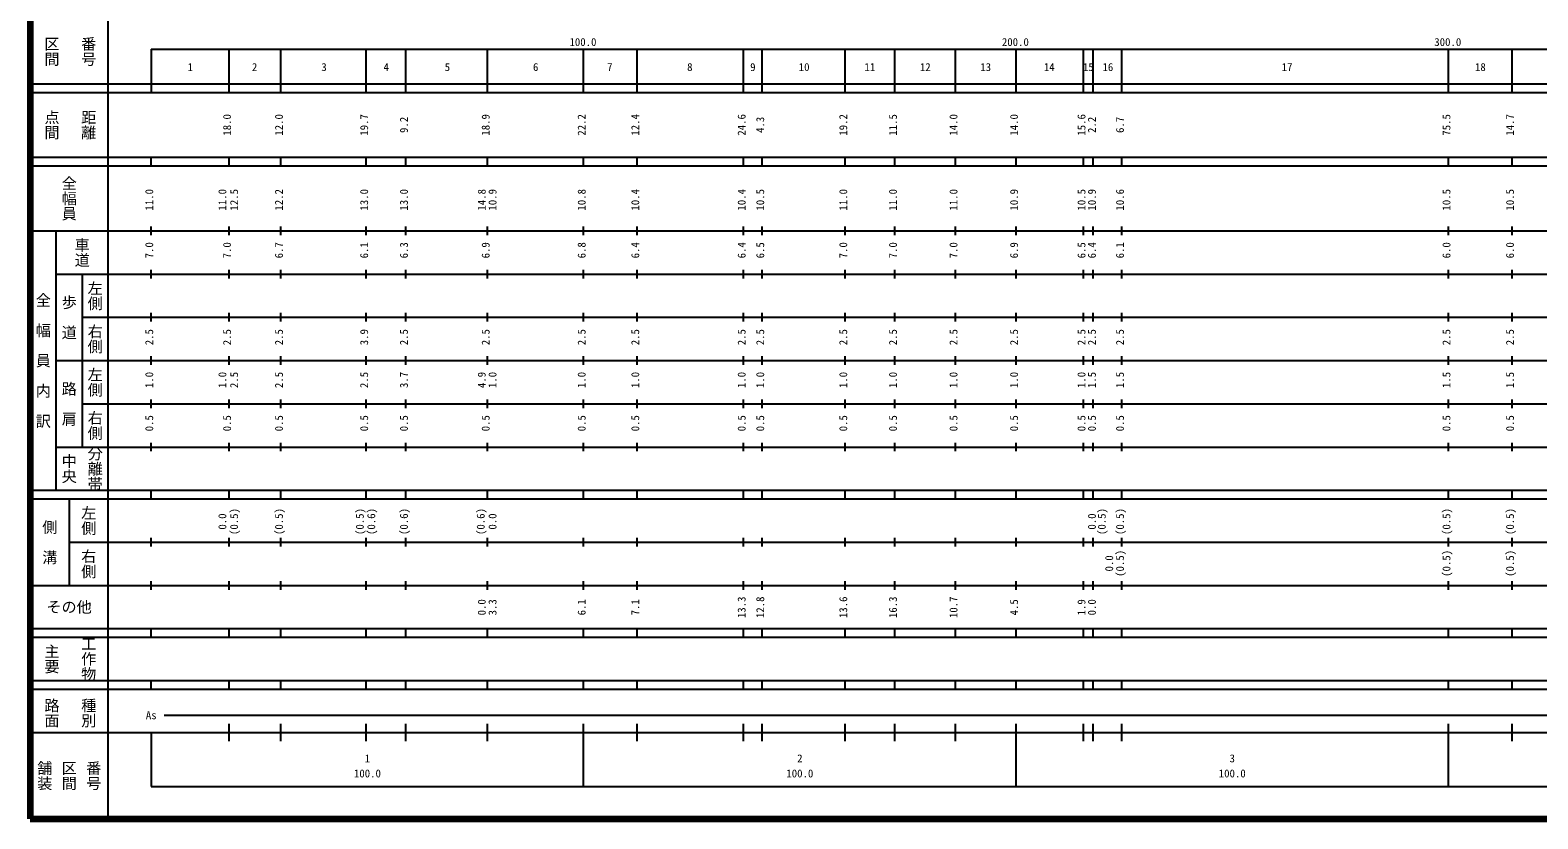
# Model space of a CAD drawing. Units: millimetres, scale not verified. Extents: x 40000 to 680000, y 20000 to 380000.
# Drawn here: x 40000 to 388674, y 20000 to 202409 of the extents above; entities that cross this region are included whole.
import ezdxf
from ezdxf.enums import TextEntityAlignment as Align

# ---------------------------------------------------------------- set-up
doc = ezdxf.new("R2010")
doc.units = ezdxf.units.MM
doc.header["$LTSCALE"] = 1000
doc.layers.add('M-TTL', color=2, linetype='Continuous', lineweight=140)
doc.layers.add('M-TTL-BAND', color=7, linetype='Continuous', lineweight=25)
doc.styles.add('@ＭＳ ゴシック', font='')
doc.styles.add('ＭＳ ゴシック', font='')
doc.styles.get('@ＭＳ ゴシック').set_extended_font_data('@MS Gothic')
doc.styles.get('ＭＳ ゴシック').set_extended_font_data('MS Gothic')

msp = doc.modelspace()

# ---------------------------------------------------------------- linework, layer by layer
at = {"layer": 'M-TTL'}
for p, q in [((40000, 380000), (40000, 20000)), ((40000, 20000), (680000, 20000))]:
    msp.add_line(p, q, dxfattribs=at)
at = {"layer": 'M-TTL-BAND'}
for p, q in [((58000, 370000), (58000, 20000)), ((68000, 198000), (579000, 198000)), ((68000, 198000), (68000, 188000)), ((86000, 188000), (86000, 198000)), ((98000, 188000), (98000, 198000)), ((117700, 188000), (117700, 198000)), ((126900, 188000), (126900, 198000)), ((145800, 188000), (145800, 198000)), ((168000, 188000), (168000, 198000)), ((180400, 188000), (180400, 198000)), ((205000, 188000), (205000, 198000)), ((209300, 188000), (209300, 198000)), ((228500, 188000), (228500, 198000)), ((240000, 188000), (240000, 198000)), ((254000, 188000), (254000, 198000)), ((268000, 188000), (268000, 198000)), ((283600, 188000), (283600, 198000)), ((285800, 188000), (285800, 198000)), ((292500, 188000), (292500, 198000)), ((368000, 188000), (368000, 198000)), ((382700, 188000), (382700, 198000)), ((40000, 190000), (579000, 190000)), ((40000, 188000), (579000, 188000)), ((40000, 173000), (579000, 173000)), ((40000, 171000), (579000, 171000)), ((68000, 171000), (68000, 173000)), ((86000, 171000), (86000, 173000)), ((98000, 171000), (98000, 173000)), ((117700, 171000), (117700, 173000)), ((126900, 171000), (126900, 173000)), ((145800, 171000), (145800, 173000)), ((168000, 171000), (168000, 173000)), ((180400, 171000), (180400, 173000)), ((205000, 171000), (205000, 173000)), ((209300, 171000), (209300, 173000)), ((228500, 171000), (228500, 173000)), ((240000, 171000), (240000, 173000)), ((254000, 171000), (254000, 173000)), ((268000, 171000), (268000, 173000)), ((283600, 171000), (283600, 173000)), ((285800, 171000), (285800, 173000)), ((292500, 171000), (292500, 173000)), ((368000, 171000), (368000, 173000)), ((382700, 171000), (382700, 173000)), ((68000, 155000), (68000, 157000)), ((86000, 155000), (86000, 157000)), ((98000, 155000), (98000, 157000)), ((117700, 155000), (117700, 157000)), ((126900, 155000), (126900, 157000)), ((145800, 155000), (145800, 157000)), ((168000, 155000), (168000, 157000)), ((180400, 155000), (180400, 157000)), ((205000, 155000), (205000, 157000)), ((209300, 155000), (209300, 157000)), ((228500, 155000), (228500, 157000)), ((240000, 155000), (240000, 157000)), ((254000, 155000), (254000, 157000)), ((268000, 155000), (268000, 157000)), ((283600, 155000), (283600, 157000)), ((285800, 155000), (285800, 157000)), ((292500, 155000), (292500, 157000)), ((368000, 155000), (368000, 157000)), ((382700, 155000), (382700, 157000)), ((40000, 156000), (579000, 156000)), ((46000, 96000), (46000, 156000)), ((68000, 145000), (68000, 147000)), ((86000, 145000), (86000, 147000)), ((98000, 145000), (98000, 147000)), ((117700, 145000), (117700, 147000)), ((126900, 145000), (126900, 147000)), ((145800, 145000), (145800, 147000)), ((168000, 145000), (168000, 147000)), ((180400, 145000), (180400, 147000)), ((205000, 145000), (205000, 147000)), ((209300, 145000), (209300, 147000)), ((228500, 145000), (228500, 147000)), ((240000, 145000), (240000, 147000)), ((254000, 145000), (254000, 147000)), ((268000, 145000), (268000, 147000)), ((283600, 145000), (283600, 147000)), ((285800, 145000), (285800, 147000)), ((292500, 145000), (292500, 147000)), ((368000, 145000), (368000, 147000)), ((382700, 145000), (382700, 147000)), ((46000, 146000), (579000, 146000)), ((52000, 146000), (52000, 106000)), ((52000, 136000), (579000, 136000)), ((68000, 135000), (68000, 137000)), ((86000, 135000), (86000, 137000)), ((98000, 135000), (98000, 137000)), ((117700, 135000), (117700, 137000)), ((126900, 135000), (126900, 137000)), ((145800, 135000), (145800, 137000)), ((168000, 135000), (168000, 137000)), ((180400, 135000), (180400, 137000)), ((205000, 135000), (205000, 137000)), ((209300, 135000), (209300, 137000)), ((228500, 135000), (228500, 137000)), ((240000, 135000), (240000, 137000)), ((254000, 135000), (254000, 137000)), ((268000, 135000), (268000, 137000)), ((283600, 135000), (283600, 137000)), ((285800, 135000), (285800, 137000)), ((292500, 135000), (292500, 137000)), ((368000, 135000), (368000, 137000)), ((382700, 135000), (382700, 137000)), ((46000, 126000), (579000, 126000)), ((68000, 125000), (68000, 127000)), ((86000, 125000), (86000, 127000)), ((98000, 125000), (98000, 127000)), ((117700, 125000), (117700, 127000)), ((126900, 125000), (126900, 127000)), ((145800, 125000), (145800, 127000)), ((168000, 125000), (168000, 127000)), ((180400, 125000), (180400, 127000)), ((205000, 125000), (205000, 127000)), ((209300, 125000), (209300, 127000)), ((228500, 125000), (228500, 127000)), ((240000, 125000), (240000, 127000)), ((254000, 125000), (254000, 127000)), ((268000, 125000), (268000, 127000)), ((283600, 125000), (283600, 127000)), ((285800, 125000), (285800, 127000)), ((292500, 125000), (292500, 127000)), ((368000, 125000), (368000, 127000)), ((382700, 125000), (382700, 127000)), ((52000, 116000), (579000, 116000)), ((68000, 115000), (68000, 117000)), ((86000, 115000), (86000, 117000)), ((98000, 115000), (98000, 117000)), ((117700, 115000), (117700, 117000)), ((126900, 115000), (126900, 117000)), ((145800, 115000), (145800, 117000)), ((168000, 115000), (168000, 117000)), ((180400, 115000), (180400, 117000)), ((205000, 115000), (205000, 117000)), ((209300, 115000), (209300, 117000)), ((228500, 115000), (228500, 117000)), ((240000, 115000), (240000, 117000)), ((254000, 115000), (254000, 117000)), ((268000, 115000), (268000, 117000)), ((283600, 115000), (283600, 117000)), ((285800, 115000), (285800, 117000)), ((292500, 115000), (292500, 117000)), ((368000, 115000), (368000, 117000)), ((382700, 115000), (382700, 117000)), ((46000, 106000), (579000, 106000)), ((68000, 105000), (68000, 107000)), ((86000, 105000), (86000, 107000)), ((98000, 105000), (98000, 107000)), ((117700, 105000), (117700, 107000)), ((126900, 105000), (126900, 107000)), ((145800, 105000), (145800, 107000)), ((168000, 105000), (168000, 107000)), ((180400, 105000), (180400, 107000)), ((205000, 105000), (205000, 107000)), ((209300, 105000), (209300, 107000)), ((228500, 105000), (228500, 107000)), ((240000, 105000), (240000, 107000)), ((254000, 105000), (254000, 107000)), ((268000, 105000), (268000, 107000)), ((283600, 105000), (283600, 107000)), ((285800, 105000), (285800, 107000)), ((292500, 105000), (292500, 107000)), ((368000, 105000), (368000, 107000)), ((382700, 105000), (382700, 107000)), ((40000, 96000), (579000, 96000)), ((68000, 94000), (68000, 96000)), ((86000, 94000), (86000, 96000)), ((98000, 94000), (98000, 96000)), ((117700, 94000), (117700, 96000)), ((126900, 94000), (126900, 96000)), ((145800, 94000), (145800, 96000)), ((168000, 94000), (168000, 96000)), ((180400, 94000), (180400, 96000)), ((205000, 94000), (205000, 96000)), ((209300, 94000), (209300, 96000)), ((228500, 94000), (228500, 96000)), ((240000, 94000), (240000, 96000)), ((254000, 94000), (254000, 96000)), ((268000, 94000), (268000, 96000)), ((283600, 94000), (283600, 96000)), ((285800, 94000), (285800, 96000)), ((292500, 94000), (292500, 96000)), ((368000, 94000), (368000, 96000)), ((382700, 94000), (382700, 96000)), ((40000, 94000), (579000, 94000)), ((49000, 94000), (49000, 74000)), ((49000, 84000), (579000, 84000)), ((68000, 83000), (68000, 85000)), ((86000, 83000), (86000, 85000)), ((98000, 83000), (98000, 85000)), ((117700, 83000), (117700, 85000)), ((126900, 83000), (126900, 85000)), ((145800, 83000), (145800, 85000)), ((168000, 83000), (168000, 85000)), ((180400, 83000), (180400, 85000)), ((205000, 83000), (205000, 85000)), ((209300, 83000), (209300, 85000)), ((228500, 83000), (228500, 85000)), ((240000, 83000), (240000, 85000)), ((254000, 83000), (254000, 85000)), ((268000, 83000), (268000, 85000)), ((283600, 83000), (283600, 85000)), ((285800, 83000), (285800, 85000)), ((292500, 83000), (292500, 85000)), ((368000, 83000), (368000, 85000)), ((382700, 83000), (382700, 85000)), ((40000, 74000), (579000, 74000)), ((68000, 73000), (68000, 75000)), ((86000, 73000), (86000, 75000)), ((98000, 73000), (98000, 75000)), ((117700, 73000), (117700, 75000)), ((126900, 73000), (126900, 75000)), ((145800, 73000), (145800, 75000)), ((168000, 73000), (168000, 75000)), ((180400, 73000), (180400, 75000)), ((205000, 73000), (205000, 75000)), ((209300, 73000), (209300, 75000)), ((228500, 73000), (228500, 75000)), ((240000, 73000), (240000, 75000)), ((254000, 73000), (254000, 75000)), ((268000, 73000), (268000, 75000)), ((283600, 73000), (283600, 75000)), ((285800, 73000), (285800, 75000)), ((292500, 73000), (292500, 75000)), ((368000, 73000), (368000, 75000)), ((382700, 73000), (382700, 75000)), ((40000, 64000), (579000, 64000)), ((68000, 62000), (68000, 64000)), ((86000, 62000), (86000, 64000)), ((98000, 62000), (98000, 64000)), ((117700, 62000), (117700, 64000)), ((126900, 62000), (126900, 64000)), ((145800, 62000), (145800, 64000)), ((168000, 62000), (168000, 64000)), ((180400, 62000), (180400, 64000)), ((205000, 62000), (205000, 64000)), ((209300, 62000), (209300, 64000)), ((228500, 62000), (228500, 64000)), ((240000, 62000), (240000, 64000)), ((254000, 62000), (254000, 64000)), ((268000, 62000), (268000, 64000)), ((283600, 62000), (283600, 64000)), ((285800, 62000), (285800, 64000)), ((292500, 62000), (292500, 64000)), ((368000, 62000), (368000, 64000)), ((382700, 62000), (382700, 64000)), ((40000, 62000), (579000, 62000)), ((40000, 52000), (579000, 52000)), ((40000, 50000), (579000, 50000)), ((68000, 50000), (68000, 52000)), ((86000, 50000), (86000, 52000)), ((98000, 50000), (98000, 52000)), ((117700, 50000), (117700, 52000)), ((126900, 50000), (126900, 52000)), ((145800, 50000), (145800, 52000)), ((168000, 50000), (168000, 52000)), ((180400, 50000), (180400, 52000)), ((205000, 50000), (205000, 52000)), ((209300, 50000), (209300, 52000)), ((228500, 50000), (228500, 52000)), ((240000, 50000), (240000, 52000)), ((254000, 50000), (254000, 52000)), ((268000, 50000), (268000, 52000)), ((283600, 50000), (283600, 52000)), ((285800, 50000), (285800, 52000)), ((292500, 50000), (292500, 52000)), ((368000, 50000), (368000, 52000)), ((382700, 50000), (382700, 52000)), ((71000, 44000), (496897, 44000)), ((86000, 38000), (86000, 42000)), ((98000, 38000), (98000, 42000)), ((117700, 38000), (117700, 42000)), ((126900, 38000), (126900, 42000)), ((145800, 38000), (145800, 42000)), ((168000, 27500), (168000, 42000)), ((180400, 38000), (180400, 42000)), ((205000, 38000), (205000, 42000)), ((209300, 38000), (209300, 42000)), ((228500, 38000), (228500, 42000)), ((240000, 38000), (240000, 42000)), ((254000, 38000), (254000, 42000)), ((268000, 27500), (268000, 42000)), ((283600, 38000), (283600, 42000)), ((285800, 38000), (285800, 42000)), ((292500, 38000), (292500, 42000)), ((368000, 27500), (368000, 42000)), ((382700, 38000), (382700, 42000)), ((40000, 40000), (579000, 40000)), ((68000, 40000), (68000, 27500)), ((68000, 27500), (579000, 27500))]:
    msp.add_line(p, q, dxfattribs=at)

# ---------------------------------------------------------------- texts
at = {"layer": 'M-TTL-BAND', "style": '@ＭＳ ゴシック'}
for s, p in [('区間', (45000, 197500)), ('番号', (53500, 197500)), ('点間', (45000, 180500)), ('距離', (53500, 180500)), ('全幅員', (49000, 163500)), ('車道', (52000, 151000)), ('左側', (55000, 141000)), ('全\u3000幅\u3000員\u3000内\u3000訳', (43000, 126000)), ('歩\u3000道', (49000, 136000)), ('右側', (55000, 131000)), ('左側', (55000, 121000)), ('路\u3000肩', (49000, 116000)), ('右側', (55000, 111000)), ('分離帯', (55000, 101000)), ('中央', (49000, 101000)), ('左側', (53500, 89000)), ('側\u3000溝', (44500, 84000)), ('右側', (53500, 79000)), ('主要', (45000, 57000)), ('工作物', (53500, 57000)), ('路面', (45000, 44500)), ('種別', (53500, 44500)), ('舗装', (43333, 30000)), ('区間', (49000, 30000)), ('番号', (54667, 30000))]:
    msp.add_text(s, height=2566, rotation=270, dxfattribs=at).set_placement(p, align=Align.MIDDLE_CENTER)
at = {"layer": 'M-TTL-BAND', "style": 'ＭＳ ゴシック'}
for s, p in [('100.0', (167844, 198195)), ('200.0', (267844, 198195)), ('300.0', (367844, 198195)), ('1', (77039, 192405)), ('2', (91905, 192405)), ('3', (107969, 192405)), ('4', (122355, 192405)), ('5', (136496, 192405)), ('6', (156906, 192405)), ('7', (174055, 192405)), ('8', (192562, 192405)), ('9', (207141, 192405)), ('10', (218996, 192405)), ('11', (234192, 192405)), ('12', (247019, 192405)), ('13', (260986, 192405)), ('14', (275671, 192405)), ('15', (284723, 192405)), ('16', (289238, 192405)), ('17', (330678, 192405)), ('18', (375379, 192405)), ('As', (68000, 42500)), ('2', (218000, 32523)), ('3', (318000, 32523)), ('100.0', (118000, 29033)), ('1', (118000, 32523)), ('100.0', (218000, 29033)), ('100.0', (318000, 29033))]:
    msp.add_text(s, height=1833, dxfattribs=at).set_placement(p, align=Align.BOTTOM_CENTER)
for s, p in [('18.0', (87000, 180500)), ('12.0', (99000, 180500)), ('19.7', (118700, 180500)), ('9.2', (127900, 180500)), ('18.9', (146800, 180500)), ('22.2', (169000, 180500)), ('12.4', (181400, 180500)), ('24.6', (206000, 180500)), ('4.3', (210300, 180500)), ('19.2', (229500, 180500)), ('11.5', (241000, 180500)), ('14.0', (255000, 180500)), ('14.0', (269000, 180500)), ('15.6', (284600, 180500)), ('2.2', (287005, 180500)), ('6.7', (293500, 180500)), ('75.5', (369000, 180500)), ('14.7', (383700, 180500)), ('11.0', (69000, 163174)), ('11.0', (85907, 163174)), ('12.5', (88624, 163174)), ('12.2', (99000, 163174)), ('13.0', (118700, 163174)), ('13.0', (127900, 163174)), ('14.8', (145891, 163174)), ('10.9', (148391, 163174)), ('10.8', (169000, 163174)), ('10.4', (181400, 163174)), ('10.4', (206000, 163174)), ('10.5', (210300, 163174)), ('11.0', (229500, 163174)), ('11.0', (241000, 163174)), ('11.0', (255000, 163174)), ('10.9', (269000, 163174)), ('10.5', (284600, 163174)), ('10.9', (287005, 163174)), ('10.6', (293500, 163174)), ('10.5', (369000, 163174)), ('10.5', (383700, 163174)), ('7.0', (69000, 151500)), ('7.0', (87000, 151500)), ('6.7', (99000, 151500)), ('6.1', (118700, 151500)), ('6.3', (127900, 151500)), ('6.9', (146800, 151500)), ('6.8', (169000, 151500)), ('6.4', (181400, 151500)), ('6.4', (206000, 151500)), ('6.5', (210300, 151500)), ('7.0', (229500, 151500)), ('7.0', (241000, 151500)), ('7.0', (255000, 151500)), ('6.9', (269000, 151500)), ('6.5', (284600, 151500)), ('6.4', (287005, 151500)), ('6.1', (293500, 151500)), ('6.0', (369000, 151500)), ('6.0', (383700, 151500)), ('2.5', (69000, 131403)), ('2.5', (87000, 131403)), ('2.5', (99000, 131403)), ('3.9', (118700, 131403)), ('2.5', (127900, 131403)), ('2.5', (146800, 131403)), ('2.5', (169000, 131403)), ('2.5', (181400, 131403)), ('2.5', (206000, 131403)), ('2.5', (210300, 131403)), ('2.5', (229500, 131403)), ('2.5', (241000, 131403)), ('2.5', (255000, 131403)), ('2.5', (269000, 131403)), ('2.5', (284600, 131403)), ('2.5', (287005, 131403)), ('2.5', (293500, 131403)), ('2.5', (369000, 131403)), ('2.5', (383700, 131403)), ('1.0', (69000, 121500)), ('1.0', (85907, 121500)), ('2.5', (88624, 121500)), ('2.5', (99000, 121500)), ('2.5', (118700, 121500)), ('3.7', (127900, 121500)), ('4.9', (145891, 121500)), ('1.0', (148391, 121500)), ('1.0', (169000, 121500)), ('1.0', (181400, 121500)), ('1.0', (206000, 121500)), ('1.0', (210300, 121500)), ('1.0', (229500, 121500)), ('1.0', (241000, 121500)), ('1.0', (255000, 121500)), ('1.0', (269000, 121500)), ('1.0', (284600, 121500)), ('1.5', (287005, 121500)), ('1.5', (293500, 121500)), ('1.5', (369000, 121500)), ('1.5', (383700, 121500)), ('0.5', (69000, 111500)), ('0.5', (87000, 111500)), ('0.5', (99000, 111500)), ('0.5', (118700, 111500)), ('0.5', (127900, 111500)), ('0.5', (146800, 111500)), ('0.5', (169000, 111500)), ('0.5', (181400, 111500)), ('0.5', (206000, 111500)), ('0.5', (210300, 111500)), ('0.5', (229500, 111500)), ('0.5', (241000, 111500)), ('0.5', (255000, 111500)), ('0.5', (269000, 111500)), ('0.5', (284600, 111500)), ('0.5', (287005, 111500)), ('0.5', (293500, 111500)), ('0.5', (369000, 111500)), ('0.5', (383700, 111500)), ('(0.5)', (88624, 88764)), ('(0.5)', (99000, 88764)), ('(0.5)', (117702, 88764)), ('(0.6)', (120345, 88764)), ('(0.6)', (127900, 88764)), ('(0.6)', (145650, 88764)), ('(0.5)', (289283, 88764)), ('(0.5)', (293500, 88764)), ('(0.5)', (369000, 88764)), ('(0.5)', (383700, 88764)), ('0.0', (85907, 88764)), ('0.0', (148391, 88764)), ('0.0', (287005, 88764)), ('0.0', (291000, 79085)), ('(0.5)', (293500, 79085)), ('(0.5)', (369000, 79085)), ('(0.5)', (383700, 79085)), ('0.0', (145891, 68928)), ('3.3', (148391, 68928)), ('6.1', (169000, 68928)), ('7.1', (181400, 68928)), ('13.3', (206000, 68928)), ('12.8', (210300, 68928)), ('13.6', (229500, 68928)), ('16.3', (241000, 68928)), ('10.7', (255000, 68928)), ('4.5', (269000, 68928)), ('1.9', (284600, 68928)), ('0.0', (287005, 68928))]:
    msp.add_text(s, height=1833, rotation=90, dxfattribs=at).set_placement(p, align=Align.BOTTOM_CENTER)
msp.add_text('その他', height=2566, dxfattribs=at).set_placement((49000, 69000), align=Align.MIDDLE_CENTER)

doc.saveas('drawing.dxf')
